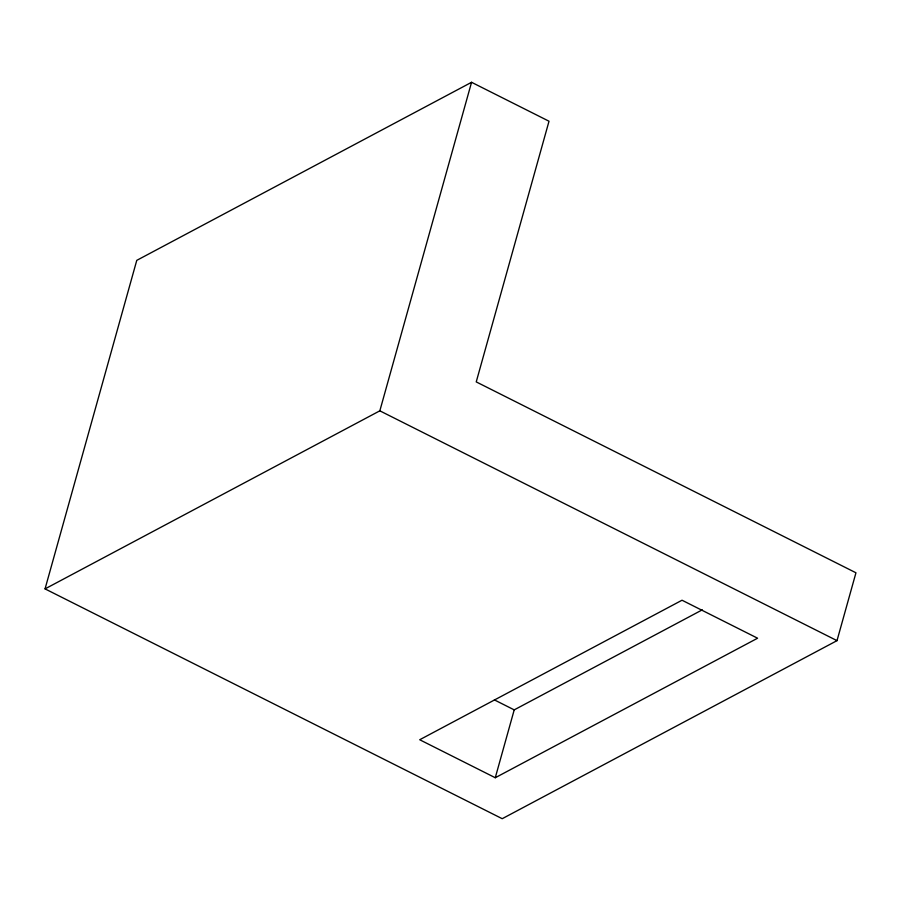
<?xml version="1.0" encoding="UTF-8"?>
<svg xmlns="http://www.w3.org/2000/svg" width="901" height="901" viewBox="0 0 901 901"><rect width="100%" height="100%" fill="white"/><g stroke="black" fill="none" stroke-linecap="round" stroke-linejoin="round"><path stroke-width="1.35" d="M45.05 588.882L136.772 260.355L471.561 82.295L549.013 121.23L476.235 381.9L855.95 572.788L837.006 640.645L502.217 818.705L45.05 588.882L379.839 410.822L471.561 82.295M495.268 777.732L757.595 638.212L682.023 600.224L419.708 739.744L495.268 777.732L514.212 709.875L702.296 609.842M379.839 410.822L837.006 640.645M494.401 699.908L514.212 709.875"/></g></svg>
